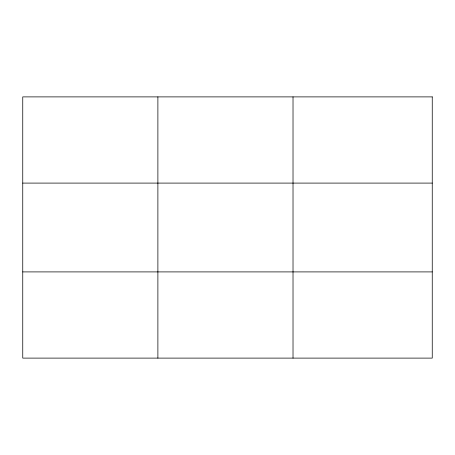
<?xml version="1.0" encoding="UTF-8"?>
<svg xmlns="http://www.w3.org/2000/svg" width="455" height="455" viewBox="0 0 455 455"><rect width="100%" height="100%" fill="white"/><g stroke="black" fill="none" stroke-linecap="round" stroke-linejoin="round"><path stroke-width="0.68" d="M157.885 358.108L157.885 96.892M293.02 358.108L293.02 96.892M22.75 183.092L432.25 183.092M22.75 271.908L432.25 271.908M432.25 96.892L432.25 358.108L22.75 358.108L22.75 96.892L432.25 96.892"/></g></svg>
